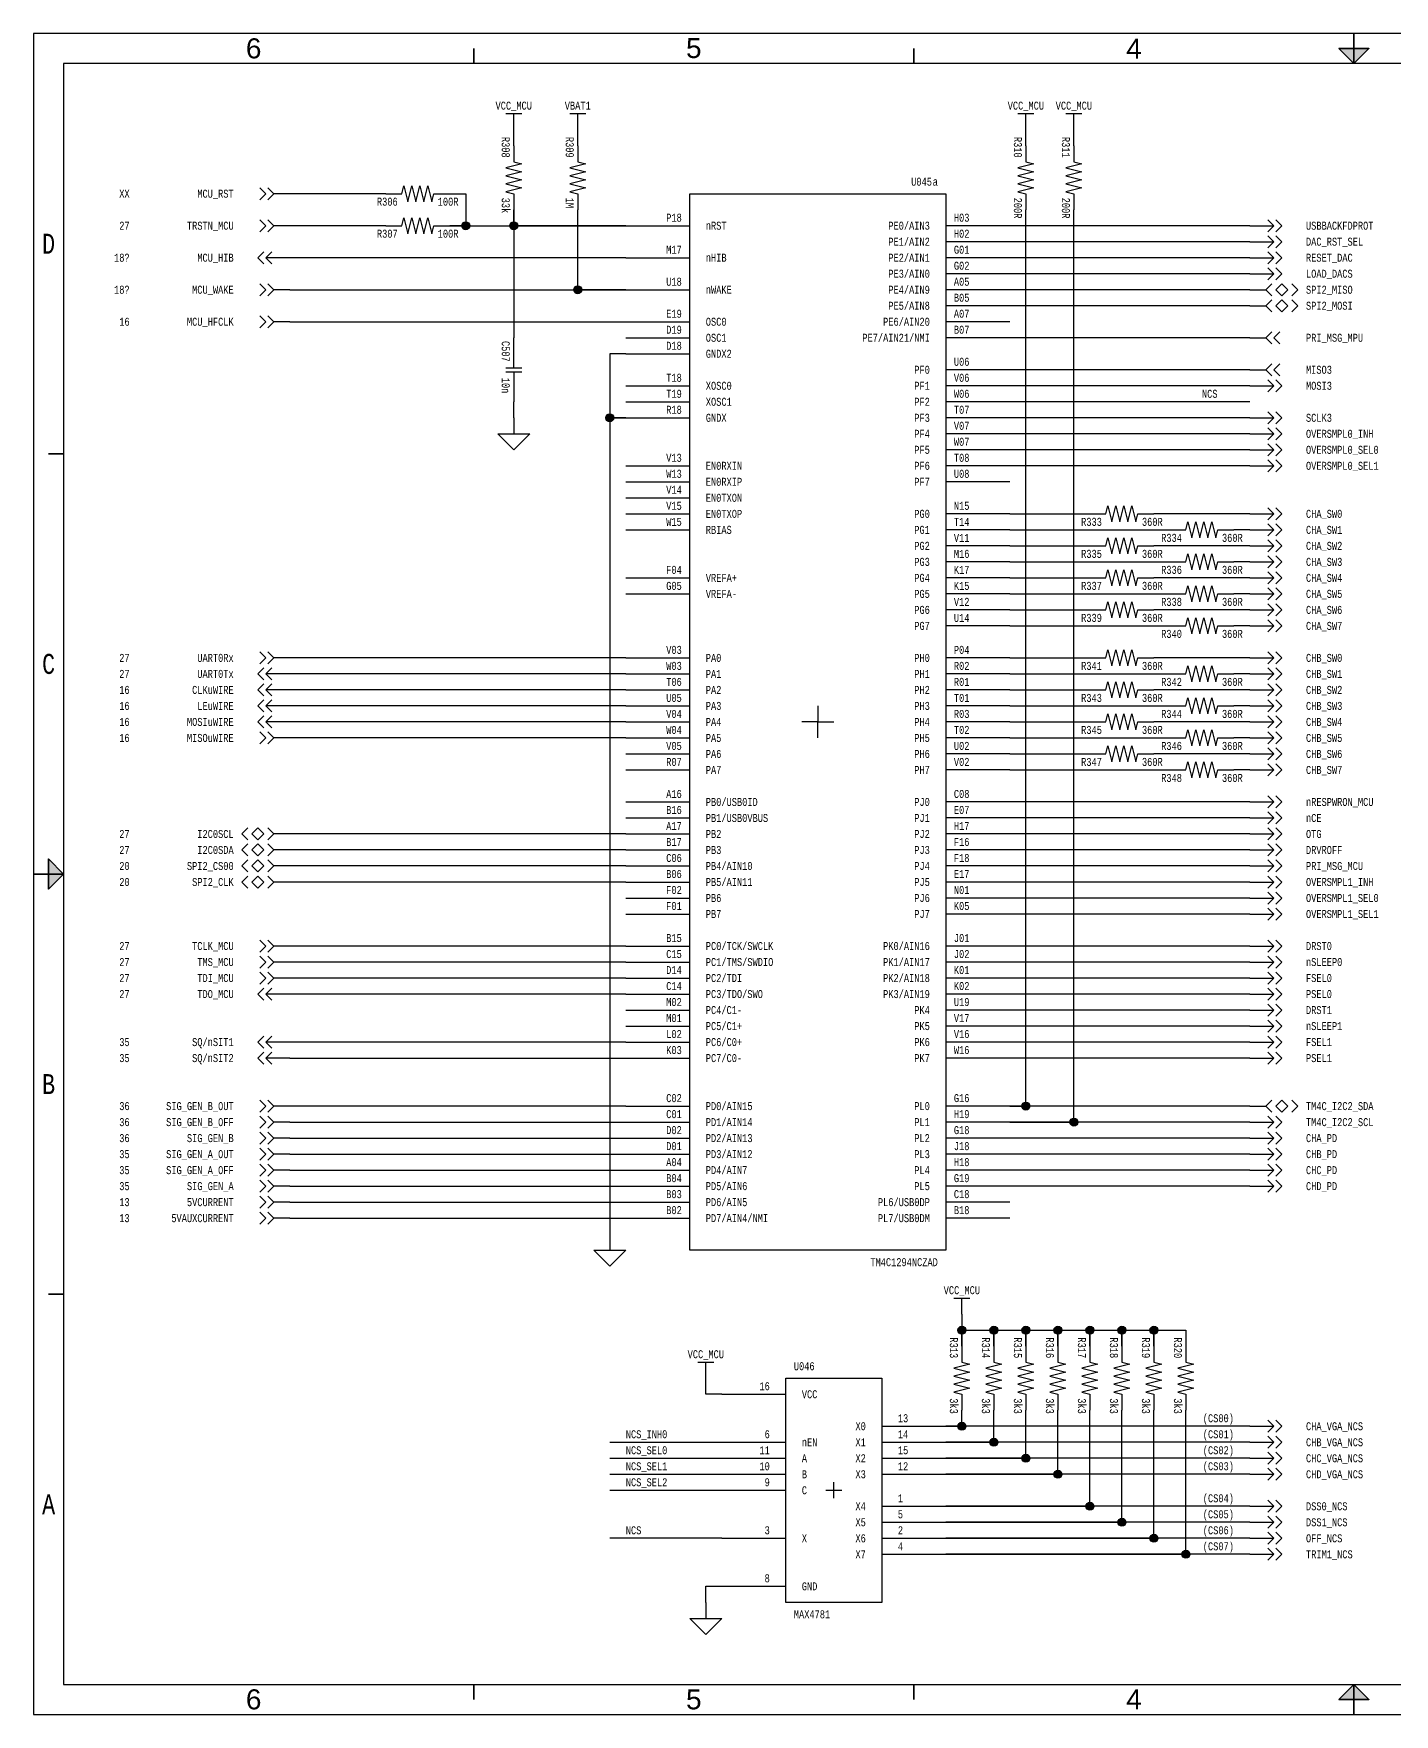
# Paper-space layout '24' of a CAD drawing. Header units: inches. Extents: x 0.2 to 16.8, y 0.2 to 10.8.
# Drawn here: x 0.25 to 8.75, y 0.25 to 10.75 of the extents above; entities that cross this region are included whole.
import ezdxf
from ezdxf.enums import TextEntityAlignment as Align

# ---------------------------------------------------------------- set-up
doc = ezdxf.new("R2010")
doc.units = ezdxf.units.IN
doc.header["$MEASUREMENT"] = 0
for name, color, linetype in [('BORDER', 13, 'Continuous'), ('COMPONENT', 14, 'Continuous'), ('SIGNAL', 84, 'Continuous'), ('TEXT', 252, 'Continuous')]:
    doc.layers.add(name, color=color, linetype=linetype)
doc.styles.add('Monotxt_75', font='monotxt.shx', dxfattribs={"width": 0.75})
doc.styles.get("Standard").update_dxf_attribs({"font": 'arial.ttf'})

# ---------------------------------------------------------------- blocks, each defined once
blk = doc.blocks.new('ANSI B Frame')
at = {"layer": 'BORDER', "lineweight": 35}
h = blk.add_hatch(color=256, dxfattribs=at)
h.dxf.hatch_style = 1
h.paths.add_polyline_path([(8.59375, 10.65625), (8.5, 10.65625), (8.5, 10.5625)])
h.paths.add_polyline_path([(8.5, 10.5625), (8.5, 10.65625), (8.40625, 10.65625)])
h = blk.add_hatch(color=256, dxfattribs=at)
h.dxf.hatch_style = 1
h.paths.add_polyline_path([(0.34375, 5.59375), (0.34375, 5.5), (0.4375, 5.5)])
h.paths.add_polyline_path([(0.4375, 5.5), (0.34375, 5.5), (0.34375, 5.40625)])
h = blk.add_hatch(color=256, dxfattribs=at)
h.dxf.hatch_style = 1
h.paths.add_polyline_path([(8.59375, 0.34375), (8.5, 0.34375), (8.5, 0.4375)])
h.paths.add_polyline_path([(8.5, 0.4375), (8.5, 0.34375), (8.40625, 0.34375)])
at = {"layer": 'BORDER'}
for points in [[(0.25, 0.25), (16.75, 0.25), (16.75, 10.75), (0.25, 10.75)], [(0.4375, 0.4375), (16.5625, 0.4375), (16.5625, 10.5625), (0.4375, 10.5625)]]:
    blk.add_lwpolyline(points, close=True, dxfattribs=at)
at = {"layer": 'BORDER', "lineweight": 35}
for points in [[(8.5, 10.5625), (8.5, 10.75)], [(3, 10.65625), (3, 10.5625)], [(5.75, 10.65625), (5.75, 10.5625)], [(0.34375, 8.125), (0.4375, 8.125)], [(0.4375, 5.5), (0.25, 5.5)], [(0.34375, 2.875), (0.4375, 2.875)], [(3, 0.34375), (3, 0.4375)], [(5.75, 0.34375), (5.75, 0.4375)], [(8.5, 0.4375), (8.5, 0.25)]]:
    blk.add_lwpolyline(points, dxfattribs=at)
for points in [[(8.5, 10.5625), (8.59375, 10.65625), (8.40625, 10.65625)], [(0.4375, 5.5), (0.34375, 5.59375), (0.34375, 5.40625)], [(8.5, 0.4375), (8.59375, 0.34375), (8.40625, 0.34375)]]:
    blk.add_lwpolyline(points, close=True, dxfattribs=at)
at = {"layer": 'BORDER', "style": 'Monotxt_75', "width": 0.75}
for s, p in [('D', (0.34375, 9.4375)), ('C', (0.34375, 6.8125)), ('B', (0.34375, 4.1875)), ('A', (0.34375, 1.5625))]:
    blk.add_text(s, height=0.125, dxfattribs=at).set_placement(p, align=Align.MIDDLE_CENTER)
at = {"layer": 'BORDER', "flags": 8}
for tag, p in [('ZN6', (1.625, 10.65787)), ('ZN5', (4.375, 10.66009)), ('ZN4', (7.125, 10.65625)), ('ZN3', (9.875, 10.65796)), ('ZN2', (12.625, 10.65574)), ('ZN1', (15.375, 10.65574)), ('ZN6', (1.625, 0.34375)), ('ZN5', (4.375, 0.34375)), ('ZN4', (7.125, 0.34375)), ('ZN3', (9.875, 0.34375)), ('ZN2', (12.625, 0.34375)), ('ZN1', (15.375, 0.34375))]:
    blk.add_attdef(tag, text='', height=0.125, dxfattribs=at).set_placement(p, align=Align.MIDDLE_CENTER)
at = {"layer": 'TEXT', "style": 'Monotxt_75', "width": 0.75, "flags": 8}
for tag, height, p in [('DESRP', 0.0625, (13.625, 1)), ('DWG_NO', 0.1875, (13.9625, 0.7125))]:
    blk.add_attdef(tag, text='', height=height, dxfattribs=at).set_placement(p, align=Align.MIDDLE_LEFT)
for tag, height, p in [('SHTSZ', 0.1875, (13.7375, 0.7125)), ('REV', 0.1875, (16.4125, 0.7125)), ('SCALE', 0.0625, (14.15625, 0.5)), ('REVDATE', 0.0625, (15.11875, 0.5)), ('CURRSHT', 0.0625, (16.0625, 0.5)), ('LASTSHT', 0.0625, (16.4375, 0.5))]:
    blk.add_attdef(tag, text='', height=height, dxfattribs=at).set_placement(p, align=Align.MIDDLE_CENTER)
blk = doc.blocks.new('FROM_CONN')
for points in [[(0, 0), (0.05, 0)], [(0.06875, 0.01875), (0.05, 0), (0.06875, -0.01875)], [(0.09375, 0.01875), (0.075, 0), (0.09375, -0.01875)]]:
    blk.add_lwpolyline(points)
blk = doc.blocks.new('TO_CONN')
for points in [[(0, 0), (0.075, 0)], [(0.05625, 0.01875), (0.075, 0), (0.05625, -0.01875)], [(0.08125, 0.01875), (0.1, 0), (0.08125, -0.01875)]]:
    blk.add_lwpolyline(points)
blk = doc.blocks.new('BIDIR_CONN')
for points in [[(0, 0), (0.05, 0)], [(0.06875, 0.01875), (0.05, 0), (0.06875, -0.01875)], [(0.13125, 0.01875), (0.15, 0), (0.13125, -0.01875)]]:
    blk.add_lwpolyline(points)
blk.add_lwpolyline([(0.1, 0.01875), (0.08125, 0), (0.1, -0.01875), (0.11875, 0)], close=True)
blk = doc.blocks.new('SUPPLY_BUS')
for points in [[(0, 0), (0.05, 0)], [(0.05, 0.025), (0.05, -0.025)]]:
    blk.add_lwpolyline(points)
blk = doc.blocks.new('CONNECT')
blk.add_hatch(color=256).paths.add_polyline_path([(0.0125, 0, 1), (-0.0125, 0, 1)])
blk.add_circle((0, 0), 0.0125)
blk = doc.blocks.new('TM4C1294NCZAD_A')
blk.add_lwpolyline([(-0.8, 3.3), (0.8, 3.3), (0.8, -3.3), (-0.8, -3.3)], close=True)
for points in [[(-1.2, 3.1), (-0.8, 3.1)], [(1.2, 3.1), (0.8, 3.1)], [(1.2, 3), (0.8, 3)], [(-1.2, 2.9), (-0.8, 2.9)], [(1.2, 2.9), (0.8, 2.9)], [(1.2, 2.8), (0.8, 2.8)], [(-1.2, 2.7), (-0.8, 2.7)], [(1.2, 2.7), (0.8, 2.7)], [(1.2, 2.6), (0.8, 2.6)], [(-1.2, 2.5), (-0.8, 2.5)], [(1.2, 2.5), (0.8, 2.5)], [(-1.2, 2.4), (-0.8, 2.4)], [(1.2, 2.4), (0.8, 2.4)], [(-1.2, 2.3), (-0.8, 2.3)], [(-1.2, 2.1), (-0.8, 2.1)], [(1.2, 2.2), (0.8, 2.2)], [(1.2, 2.1), (0.8, 2.1)], [(-1.2, 2), (-0.8, 2)], [(1.2, 2), (0.8, 2)], [(-1.2, 1.9), (-0.8, 1.9)], [(1.2, 1.9), (0.8, 1.9)], [(1.2, 1.8), (0.8, 1.8)], [(1.2, 1.7), (0.8, 1.7)], [(-1.2, 1.6), (-0.8, 1.6)], [(1.2, 1.6), (0.8, 1.6)], [(-1.2, 1.5), (-0.8, 1.5)], [(1.2, 1.5), (0.8, 1.5)], [(-1.2, 1.4), (-0.8, 1.4)], [(-1.2, 1.3), (-0.8, 1.3)], [(1.2, 1.3), (0.8, 1.3)], [(-1.2, 1.2), (-0.8, 1.2)], [(1.2, 1.2), (0.8, 1.2)], [(1.2, 1.1), (0.8, 1.1)], [(1.2, 1), (0.8, 1)], [(-1.2, 0.9), (-0.8, 0.9)], [(1.2, 0.9), (0.8, 0.9)], [(-1.2, 0.8), (-0.8, 0.8)], [(1.2, 0.8), (0.8, 0.8)], [(1.2, 0.7), (0.8, 0.7)], [(1.2, 0.6), (0.8, 0.6)], [(-1.2, 0.4), (-0.8, 0.4)], [(1.2, 0.4), (0.8, 0.4)], [(-1.2, 0.3), (-0.8, 0.3)], [(1.2, 0.3), (0.8, 0.3)], [(-1.2, 0.2), (-0.8, 0.2)], [(1.2, 0.2), (0.8, 0.2)], [(-1.2, 0.1), (-0.8, 0.1)], [(-1.2, 0), (-0.8, 0)], [(1.2, 0.1), (0.8, 0.1)], [(1.2, 0), (0.8, 0)], [(-1.2, -0.1), (-0.8, -0.1)], [(1.2, -0.1), (0.8, -0.1)], [(-1.2, -0.2), (-0.8, -0.2)], [(1.2, -0.2), (0.8, -0.2)], [(-1.2, -0.3), (-0.8, -0.3)], [(1.2, -0.3), (0.8, -0.3)], [(-1.2, -0.5), (-0.8, -0.5)], [(1.2, -0.5), (0.8, -0.5)], [(-1.2, -0.6), (-0.8, -0.6)], [(1.2, -0.6), (0.8, -0.6)], [(-1.2, -0.7), (-0.8, -0.7)], [(1.2, -0.7), (0.8, -0.7)], [(-1.2, -0.8), (-0.8, -0.8)], [(1.2, -0.8), (0.8, -0.8)], [(-1.2, -0.9), (-0.8, -0.9)], [(1.2, -0.9), (0.8, -0.9)], [(-1.2, -1), (-0.8, -1)], [(1.2, -1), (0.8, -1)], [(-1.2, -1.1), (-0.8, -1.1)], [(1.2, -1.1), (0.8, -1.1)], [(-1.2, -1.2), (-0.8, -1.2)], [(1.2, -1.2), (0.8, -1.2)], [(-1.2, -1.4), (-0.8, -1.4)], [(1.2, -1.4), (0.8, -1.4)], [(-1.2, -1.5), (-0.8, -1.5)], [(1.2, -1.5), (0.8, -1.5)], [(-1.2, -1.6), (-0.8, -1.6)], [(1.2, -1.6), (0.8, -1.6)], [(-1.2, -1.7), (-0.8, -1.7)], [(1.2, -1.7), (0.8, -1.7)], [(-1.2, -1.8), (-0.8, -1.8)], [(1.2, -1.8), (0.8, -1.8)], [(-1.2, -1.9), (-0.8, -1.9)], [(1.2, -1.9), (0.8, -1.9)], [(-1.2, -2), (-0.8, -2)], [(1.2, -2), (0.8, -2)], [(-1.2, -2.1), (-0.8, -2.1)], [(1.2, -2.1), (0.8, -2.1)], [(-1.2, -2.4), (-0.8, -2.4)], [(1.2, -2.4), (0.8, -2.4)], [(-1.2, -2.5), (-0.8, -2.5)], [(1.2, -2.5), (0.8, -2.5)], [(-1.2, -2.6), (-0.8, -2.6)], [(1.2, -2.6), (0.8, -2.6)], [(-1.2, -2.7), (-0.8, -2.7)], [(1.2, -2.7), (0.8, -2.7)], [(-1.2, -2.8), (-0.8, -2.8)], [(1.2, -2.8), (0.8, -2.8)], [(-1.2, -2.9), (-0.8, -2.9)], [(1.2, -2.9), (0.8, -2.9)], [(-1.2, -3), (-0.8, -3)], [(1.2, -3), (0.8, -3)], [(-1.2, -3.1), (-0.8, -3.1)], [(1.2, -3.1), (0.8, -3.1)]]:
    blk.add_lwpolyline(points)
at = {"color": 7}
for points in [[(0, 0.1), (0, 0), (-0.1, 0)], [(0, -0.1), (0, 0), (0.1, 0)]]:
    blk.add_lwpolyline(points, dxfattribs=at)
at = {"layer": 'TEXT', "style": 'Monotxt_75', "width": 0.75}
for s, p in [('a', (0.75, 3.35)), ('P18', (-0.85, 3.125)), ('M17', (-0.85, 2.925)), ('U18', (-0.85, 2.725)), ('E19', (-0.85, 2.525)), ('D19', (-0.85, 2.425)), ('D18', (-0.85, 2.325)), ('T18', (-0.85, 2.125)), ('T19', (-0.85, 2.025)), ('R18', (-0.85, 1.925)), ('V13', (-0.85, 1.625)), ('W13', (-0.85, 1.525)), ('V14', (-0.85, 1.425)), ('V15', (-0.85, 1.325)), ('W15', (-0.85, 1.225)), ('F04', (-0.85, 0.925)), ('G05', (-0.85, 0.825)), ('V03', (-0.85, 0.425)), ('W03', (-0.85, 0.325)), ('T06', (-0.85, 0.225)), ('U05', (-0.85, 0.125)), ('V04', (-0.85, 0.025)), ('W04', (-0.85, -0.075)), ('V05', (-0.85, -0.175)), ('R07', (-0.85, -0.275)), ('A16', (-0.85, -0.475)), ('B16', (-0.85, -0.575)), ('A17', (-0.85, -0.675)), ('B17', (-0.85, -0.775)), ('C06', (-0.85, -0.875)), ('B06', (-0.85, -0.975)), ('F02', (-0.85, -1.075)), ('F01', (-0.85, -1.175)), ('B15', (-0.85, -1.375)), ('C15', (-0.85, -1.475)), ('D14', (-0.85, -1.575)), ('C14', (-0.85, -1.675)), ('M02', (-0.85, -1.775)), ('M01', (-0.85, -1.875)), ('L02', (-0.85, -1.975)), ('K03', (-0.85, -2.075)), ('C02', (-0.85, -2.375)), ('C01', (-0.85, -2.475)), ('D02', (-0.85, -2.575)), ('D01', (-0.85, -2.675)), ('A04', (-0.85, -2.775)), ('B04', (-0.85, -2.875)), ('B03', (-0.85, -2.975)), ('B02', (-0.85, -3.075))]:
    blk.add_text(s, height=0.05, dxfattribs=at).set_placement(p, align=Align.RIGHT)
for s, p in [('H03', (0.85, 3.125)), ('H02', (0.85, 3.025)), ('G01', (0.85, 2.925)), ('G02', (0.85, 2.825)), ('A05', (0.85, 2.725)), ('B05', (0.85, 2.625)), ('A07', (0.85, 2.525)), ('B07', (0.85, 2.425)), ('U06', (0.85, 2.225)), ('V06', (0.85, 2.125)), ('W06', (0.85, 2.025)), ('T07', (0.85, 1.925)), ('V07', (0.85, 1.825)), ('W07', (0.85, 1.725)), ('T08', (0.85, 1.625)), ('U08', (0.85, 1.525)), ('N15', (0.85, 1.325)), ('T14', (0.85, 1.225)), ('V11', (0.85, 1.125)), ('M16', (0.85, 1.025)), ('K17', (0.85, 0.925)), ('K15', (0.85, 0.825)), ('V12', (0.85, 0.725)), ('U14', (0.85, 0.625)), ('P04', (0.85, 0.425)), ('R02', (0.85, 0.325)), ('R01', (0.85, 0.225)), ('T01', (0.85, 0.125)), ('R03', (0.85, 0.025)), ('T02', (0.85, -0.075)), ('U02', (0.85, -0.175)), ('V02', (0.85, -0.275)), ('C08', (0.85, -0.475)), ('E07', (0.85, -0.575)), ('H17', (0.85, -0.675)), ('F16', (0.85, -0.775)), ('F18', (0.85, -0.875)), ('E17', (0.85, -0.975)), ('N01', (0.85, -1.075)), ('K05', (0.85, -1.175)), ('J01', (0.85, -1.375)), ('J02', (0.85, -1.475)), ('K01', (0.85, -1.575)), ('K02', (0.85, -1.675)), ('U19', (0.85, -1.775)), ('V17', (0.85, -1.875)), ('V16', (0.85, -1.975)), ('W16', (0.85, -2.075)), ('G16', (0.85, -2.375)), ('H19', (0.85, -2.475)), ('G18', (0.85, -2.575)), ('J18', (0.85, -2.675)), ('H18', (0.85, -2.775)), ('G19', (0.85, -2.875)), ('C18', (0.85, -2.975)), ('B18', (0.85, -3.075))]:
    blk.add_text(s, height=0.05, dxfattribs=at).set_placement(p)
for s, p in [('nRST', (-0.7, 3.1)), ('nHIB', (-0.7, 2.9)), ('nWAKE', (-0.7, 2.7)), ('OSC0', (-0.7, 2.5)), ('OSC1', (-0.7, 2.4)), ('GNDX2', (-0.7, 2.3)), ('XOSC0', (-0.7, 2.1)), ('XOSC1', (-0.7, 2)), ('GNDX', (-0.7, 1.9)), ('EN0RXIN', (-0.7, 1.6)), ('EN0RXIP', (-0.7, 1.5)), ('EN0TXON', (-0.7, 1.4)), ('EN0TXOP', (-0.7, 1.3)), ('RBIAS', (-0.7, 1.2)), ('VREFA+', (-0.7, 0.9)), ('VREFA-', (-0.7, 0.8)), ('PA0', (-0.7, 0.4)), ('PA1', (-0.7, 0.3)), ('PA2', (-0.7, 0.2)), ('PA3', (-0.7, 0.1)), ('PA4', (-0.7, 0)), ('PA5', (-0.7, -0.1)), ('PA6', (-0.7, -0.2)), ('PA7', (-0.7, -0.3)), ('PB0/USB0ID', (-0.7, -0.5)), ('PB1/USB0VBUS', (-0.7, -0.6)), ('PB2', (-0.7, -0.7)), ('PB3', (-0.7, -0.8)), ('PB4/AIN10', (-0.7, -0.9)), ('PB5/AIN11', (-0.7, -1)), ('PB6', (-0.7, -1.1)), ('PB7', (-0.7, -1.2)), ('PC0/TCK/SWCLK', (-0.7, -1.4)), ('PC1/TMS/SWDIO', (-0.7, -1.5)), ('PC2/TDI', (-0.7, -1.6)), ('PC3/TDO/SWO', (-0.7, -1.7)), ('PC4/C1-', (-0.7, -1.8)), ('PC5/C1+', (-0.7, -1.9)), ('PC6/C0+', (-0.7, -2)), ('PC7/C0-', (-0.7, -2.1)), ('PD0/AIN15', (-0.7, -2.4)), ('PD1/AIN14', (-0.7, -2.5)), ('PD2/AIN13', (-0.7, -2.6)), ('PD3/AIN12', (-0.7, -2.7)), ('PD4/AIN7', (-0.7, -2.8)), ('PD5/AIN6', (-0.7, -2.9)), ('PD6/AIN5', (-0.7, -3)), ('PD7/AIN4/NMI', (-0.7, -3.1))]:
    blk.add_text(s, height=0.05, dxfattribs=at).set_placement(p, align=Align.MIDDLE_LEFT)
for s, p in [('PE0/AIN3', (0.7, 3.1)), ('PE1/AIN2', (0.7, 3)), ('PE2/AIN1', (0.7, 2.9)), ('PE3/AIN0', (0.7, 2.8)), ('PE4/AIN9', (0.7, 2.7)), ('PE5/AIN8', (0.7, 2.6)), ('PE6/AIN20', (0.7, 2.5)), ('PE7/AIN21/NMI', (0.7, 2.4)), ('PF0', (0.7, 2.2)), ('PF1', (0.7, 2.1)), ('PF2', (0.7, 2)), ('PF3', (0.7, 1.9)), ('PF4', (0.7, 1.8)), ('PF5', (0.7, 1.7)), ('PF6', (0.7, 1.6)), ('PF7', (0.7, 1.5)), ('PG0', (0.7, 1.3)), ('PG1', (0.7, 1.2)), ('PG2', (0.7, 1.1)), ('PG3', (0.7, 1)), ('PG4', (0.7, 0.9)), ('PG5', (0.7, 0.8)), ('PG6', (0.7, 0.7)), ('PG7', (0.7, 0.6)), ('PH0', (0.7, 0.4)), ('PH1', (0.7, 0.3)), ('PH2', (0.7, 0.2)), ('PH3', (0.7, 0.1)), ('PH4', (0.7, 0)), ('PH5', (0.7, -0.1)), ('PH6', (0.7, -0.2)), ('PH7', (0.7, -0.3)), ('PJ0', (0.7, -0.5)), ('PJ1', (0.7, -0.6)), ('PJ2', (0.7, -0.7)), ('PJ3', (0.7, -0.8)), ('PJ4', (0.7, -0.9)), ('PJ5', (0.7, -1)), ('PJ6', (0.7, -1.1)), ('PJ7', (0.7, -1.2)), ('PK0/AIN16', (0.7, -1.4)), ('PK1/AIN17', (0.7, -1.5)), ('PK2/AIN18', (0.7, -1.6)), ('PK3/AIN19', (0.7, -1.7)), ('PK4', (0.7, -1.8)), ('PK5', (0.7, -1.9)), ('PK6', (0.7, -2)), ('PK7', (0.7, -2.1)), ('PL0', (0.7, -2.4)), ('PL1', (0.7, -2.5)), ('PL2', (0.7, -2.6)), ('PL3', (0.7, -2.7)), ('PL4', (0.7, -2.8)), ('PL5', (0.7, -2.9)), ('PL6/USB0DP', (0.7, -3)), ('PL7/USB0DM', (0.7, -3.1))]:
    blk.add_text(s, height=0.05, dxfattribs=at).set_placement(p, align=Align.MIDDLE_RIGHT)
blk.add_text('TM4C1294NCZAD', height=0.05, dxfattribs=at).set_placement((0.75, -3.35), align=Align.TOP_RIGHT)
at = {"layer": 'TEXT', "style": 'Monotxt_75', "width": 0.75, "flags": 8}
blk.add_attdef('REF', text='', height=0.05, dxfattribs=at).set_placement((0.713, 3.35), align=Align.RIGHT)
blk = doc.blocks.new('FLOAT_GND')
blk.add_lwpolyline([(0, 0), (0, -0.05)])
blk.add_lwpolyline([(-0.05, -0.05), (0.05, -0.05), (0, -0.1)], close=True)
blk = doc.blocks.new('RES')
blk.add_lwpolyline([(-0.2, 0), (-0.1, 0), (-0.0875, 0.05), (-0.0625, -0.05), (-0.0375, 0.05), (-0.0125, -0.05), (0.0125, 0.05), (0.0375, -0.05), (0.0625, 0.05), (0.0875, -0.05), (0.1, 0), (0.2, 0)])
at = {"layer": 'TEXT', "style": 'Monotxt_75', "width": 0.75, "flags": 8}
blk.add_attdef('REFID', text='', height=0.05, dxfattribs=at).set_placement((-0.125, -0.025), align=Align.TOP_RIGHT)
blk.add_attdef('VALUE', text='', height=0.05, dxfattribs=at).set_placement((0.125, -0.025), align=Align.TOP_LEFT)
blk = doc.blocks.new('CAP')
for points in [[(0, 0.0125), (0, 0.2)], [(-0.05, 0.0125), (0.05, 0.0125)], [(-0.05, -0.0125), (0.05, -0.0125)], [(0, -0.0125), (0, -0.2)]]:
    blk.add_lwpolyline(points)
at = {"layer": 'TEXT', "style": 'Monotxt_75', "width": 0.75, "flags": 8}
blk.add_attdef('REFID', text='', height=0.05, rotation=270, dxfattribs=at).set_placement((-0.025, 0.05), align=Align.TOP_RIGHT)
blk.add_attdef('VALUE', text='', height=0.05, rotation=270, dxfattribs=at).set_placement((-0.025, -0.05), align=Align.TOP_LEFT)
blk = doc.blocks.new('MAX4781')
blk.add_lwpolyline([(-0.15, 0.35), (0.15, 0.35), (0.15, -0.35), (-0.15, -0.35)], close=True)
for points in [[(-0.35, 0.3), (-0.15, 0.3)], [(0.15, 0.2), (0.35, 0.2)], [(-0.35, 0.15), (-0.15, 0.15)], [(0.15, 0.15), (0.35, 0.15)], [(-0.35, 0.1), (-0.15, 0.1)], [(0.15, 0.1), (0.35, 0.1)], [(-0.35, 0.05), (-0.15, 0.05)], [(-0.35, 0), (-0.15, 0)], [(0.15, 0.05), (0.35, 0.05)], [(0.15, -0.05), (0.35, -0.05)], [(0.15, -0.1), (0.35, -0.1)], [(-0.35, -0.15), (-0.15, -0.15)], [(0.15, -0.15), (0.35, -0.15)], [(0.15, -0.2), (0.35, -0.2)], [(-0.35, -0.3), (-0.15, -0.3)]]:
    blk.add_lwpolyline(points)
at = {"color": 7}
for points in [[(-0.025, 0), (0, 0), (0, 0.025)], [(0, -0.025), (0, 0), (0.025, 0)]]:
    blk.add_lwpolyline(points, dxfattribs=at)
at = {"layer": 'TEXT', "style": 'Monotxt_75', "width": 0.75}
for s, p in [('16', (-0.2, 0.3125)), ('6', (-0.2, 0.1625)), ('11', (-0.2, 0.1125)), ('10', (-0.2, 0.0625)), ('9', (-0.2, 0.0125)), ('3', (-0.2, -0.1375)), ('8', (-0.2, -0.2875))]:
    blk.add_text(s, height=0.025, dxfattribs=at).set_placement(p, align=Align.RIGHT)
for s, p in [('VCC', (-0.1, 0.3)), ('nEN', (-0.1, 0.15)), ('A', (-0.1, 0.1)), ('B', (-0.1, 0.05)), ('C', (-0.1, 0)), ('X', (-0.1, -0.15)), ('GND', (-0.1, -0.3))]:
    blk.add_text(s, height=0.025, dxfattribs=at).set_placement(p, align=Align.MIDDLE_LEFT)
for s, p in [('X0', (0.1, 0.2)), ('X1', (0.1, 0.15)), ('X2', (0.1, 0.1)), ('X3', (0.1, 0.05)), ('X4', (0.1, -0.05)), ('X5', (0.1, -0.1)), ('X6', (0.1, -0.15)), ('X7', (0.1, -0.2))]:
    blk.add_text(s, height=0.025, dxfattribs=at).set_placement(p, align=Align.MIDDLE_RIGHT)
for s, p in [('13', (0.2, 0.2125)), ('14', (0.2, 0.1625)), ('15', (0.2, 0.1125)), ('12', (0.2, 0.0625)), ('1', (0.2, -0.0375)), ('5', (0.2, -0.0875)), ('2', (0.2, -0.1375)), ('4', (0.2, -0.1875))]:
    blk.add_text(s, height=0.025, dxfattribs=at).set_placement(p)
blk.add_text('MAX4781', height=0.025, dxfattribs=at).set_placement((-0.125, -0.375), align=Align.TOP_LEFT)
at = {"layer": 'TEXT', "style": 'Monotxt_75', "width": 0.75, "flags": 8}
blk.add_attdef('REF', (-0.125, 0.375), '', height=0.025, dxfattribs=at)

psp = doc.layouts.new('24')

# ---------------------------------------------------------------- linework, layer by layer
at = {"layer": 'SIGNAL'}
for points in [[(3.25, 10.05), (3.25, 10.15)], [(3.65, 10.05), (3.65, 10.15)], [(6.45, 10.05), (6.45, 10.15)], [(6.75, 10.05), (6.75, 10.15)], [(2.45, 9.75), (1.85, 9.75)], [(2.85, 9.75), (2.95, 9.75), (2.95, 9.55), (2.85, 9.55), (3.95, 9.55), (3.25, 9.55), (3.25, 9.65), (3.25, 8.85)], [(1.85, 9.15), (3.95, 9.15), (3.65, 9.15), (3.65, 9.65)], [(7.85, 4.05), (6.35, 4.05), (6.45, 4.05), (6.45, 9.65)], [(7.85, 3.95), (6.35, 3.95), (6.75, 3.95), (6.75, 9.65)], [(2.45, 9.55), (1.85, 9.55)], [(7.85, 9.55), (6.35, 9.55)], [(3.95, 9.35), (1.85, 9.35)], [(7.85, 9.45), (6.35, 9.45)], [(7.85, 9.35), (6.35, 9.35)], [(7.85, 9.25), (6.35, 9.25)], [(7.85, 9.15), (6.35, 9.15)], [(7.85, 9.05), (6.35, 9.05)], [(1.85, 8.95), (3.95, 8.95)], [(7.85, 8.85), (6.35, 8.85)], [(3.95, 8.75), (3.85, 8.75), (3.85, 8.35), (3.95, 8.35), (3.875, 8.35), (3.85, 8.325), (3.85, 3.25)], [(7.85, 8.65), (6.35, 8.65)], [(7.85, 8.55), (6.35, 8.55)], [(3.25, 8.35), (3.25, 8.45)], [(7.85, 8.45), (6.35, 8.45)], [(7.85, 8.35), (6.35, 8.35)], [(7.85, 8.25), (6.35, 8.25)], [(7.85, 8.15), (6.35, 8.15)], [(7.85, 8.05), (6.35, 8.05)], [(6.35, 7.75), (6.85, 7.75)], [(7.85, 7.75), (7.25, 7.75)], [(6.35, 7.65), (7.35, 7.65)], [(7.85, 7.65), (7.75, 7.65)], [(6.35, 7.55), (6.85, 7.55)], [(7.85, 7.55), (7.25, 7.55)], [(6.35, 7.45), (7.35, 7.45)], [(7.85, 7.45), (7.75, 7.45)], [(6.35, 7.35), (6.85, 7.35)], [(6.35, 7.25), (7.35, 7.25)], [(7.85, 7.35), (7.25, 7.35)], [(7.85, 7.25), (7.75, 7.25)], [(6.35, 7.15), (6.85, 7.15)], [(7.85, 7.15), (7.25, 7.15)], [(6.35, 7.05), (7.35, 7.05)], [(7.85, 7.05), (7.75, 7.05)], [(3.95, 6.85), (1.85, 6.85)], [(6.35, 6.85), (6.85, 6.85)], [(7.85, 6.85), (7.25, 6.85)], [(3.95, 6.75), (1.85, 6.75)], [(6.35, 6.75), (7.35, 6.75)], [(7.85, 6.75), (7.75, 6.75)], [(3.95, 6.65), (1.85, 6.65)], [(6.35, 6.65), (6.85, 6.65)], [(7.85, 6.65), (7.25, 6.65)], [(3.95, 6.55), (1.85, 6.55)], [(6.35, 6.55), (7.35, 6.55)], [(7.85, 6.55), (7.75, 6.55)], [(3.95, 6.45), (1.85, 6.45)], [(6.35, 6.45), (6.85, 6.45)], [(7.85, 6.45), (7.25, 6.45)], [(3.95, 6.35), (1.85, 6.35)], [(6.35, 6.35), (7.35, 6.35)], [(7.85, 6.35), (7.75, 6.35)], [(6.35, 6.25), (6.85, 6.25)], [(7.85, 6.25), (7.25, 6.25)], [(6.35, 6.15), (7.35, 6.15)], [(7.85, 6.15), (7.75, 6.15)], [(7.85, 5.95), (6.35, 5.95)], [(7.85, 5.85), (6.35, 5.85)], [(3.95, 5.75), (1.85, 5.75)], [(7.85, 5.75), (6.35, 5.75)], [(3.95, 5.65), (1.85, 5.65)], [(7.85, 5.65), (6.35, 5.65)], [(3.95, 5.55), (1.85, 5.55)], [(7.85, 5.55), (6.35, 5.55)], [(3.95, 5.45), (1.85, 5.45)], [(7.85, 5.45), (6.35, 5.45)], [(7.85, 5.35), (6.35, 5.35)], [(7.85, 5.25), (6.35, 5.25)], [(3.95, 5.05), (1.85, 5.05)], [(7.85, 5.05), (6.35, 5.05)], [(3.95, 4.95), (1.85, 4.95)], [(7.85, 4.95), (6.35, 4.95)], [(3.95, 4.85), (1.85, 4.85)], [(7.85, 4.85), (6.35, 4.85)], [(3.95, 4.75), (1.85, 4.75)], [(7.85, 4.75), (6.35, 4.75)], [(7.85, 4.65), (6.35, 4.65)], [(7.85, 4.55), (6.35, 4.55)], [(3.95, 4.45), (1.85, 4.45)], [(7.85, 4.45), (6.35, 4.45)], [(1.85, 4.35), (3.95, 4.35)], [(7.85, 4.35), (6.35, 4.35)], [(3.95, 4.05), (1.85, 4.05)], [(1.85, 3.95), (3.95, 3.95)], [(1.85, 3.85), (3.95, 3.85)], [(7.85, 3.85), (6.35, 3.85)], [(1.85, 3.75), (3.95, 3.75)], [(7.85, 3.75), (6.35, 3.75)], [(1.85, 3.65), (3.95, 3.65)], [(7.85, 3.65), (6.35, 3.65)], [(1.85, 3.55), (3.95, 3.55)], [(7.85, 3.55), (6.35, 3.55)], [(1.85, 3.45), (3.95, 3.45)], [(1.85, 3.35), (3.95, 3.35)], [(6.05, 2.75), (6.05, 2.55), (6.05, 2.65), (6.25, 2.65), (6.25, 2.55), (6.25, 2.625), (6.275, 2.65), (6.45, 2.65), (6.45, 2.55), (6.45, 2.625), (6.475, 2.65), (6.65, 2.65), (6.65, 2.55), (6.65, 2.625), (6.675, 2.65), (6.85, 2.65), (6.85, 2.55), (6.85, 2.625), (6.875, 2.65), (7.05, 2.65), (7.05, 2.55), (7.05, 2.625), (7.075, 2.65), (7.25, 2.65), (7.25, 2.55), (7.25, 2.625), (7.275, 2.65), (7.45, 2.65), (7.45, 2.55)], [(4.55, 2.25), (4.45, 2.25), (4.45, 2.35)], [(7.85, 2.05), (5.95, 2.05), (6.05, 2.05), (6.05, 2.15)], [(7.85, 1.95), (5.95, 1.95), (6.25, 1.95), (6.25, 2.15)], [(7.85, 1.85), (5.95, 1.85), (6.45, 1.85), (6.45, 2.15)], [(7.85, 1.75), (5.95, 1.75), (6.65, 1.75), (6.65, 2.15)], [(7.85, 1.55), (5.95, 1.55), (6.85, 1.55), (6.85, 2.15)], [(7.85, 1.45), (5.95, 1.45), (7.05, 1.45), (7.05, 2.15)], [(7.85, 1.35), (5.95, 1.35), (7.25, 1.35), (7.25, 2.15)], [(7.85, 1.25), (5.95, 1.25), (7.45, 1.25), (7.45, 2.15)], [(3.85, 1.95), (4.55, 1.95)], [(3.85, 1.85), (4.55, 1.85)], [(3.85, 1.75), (4.55, 1.75)], [(3.85, 1.65), (4.55, 1.65)], [(4.55, 1.35), (3.85, 1.35)], [(4.45, 0.95), (4.45, 1.05), (4.55, 1.05)]]:
    psp.add_lwpolyline(points, dxfattribs=at)

# ---------------------------------------------------------------- block references
ref = psp.add_blockref('ANSI B Frame', (0, 0))
ref.add_attrib('ZN4', '4', dxfattribs={"layer": 'BORDER', "height": 0.125}).set_placement((7.125, 0.344), align=Align.MIDDLE_CENTER)
ref.add_attrib('ZN4', '4', dxfattribs={"layer": 'BORDER', "height": 0.125}).set_placement((7.125, 10.656), align=Align.MIDDLE_CENTER)
ref.add_attrib('ZN5', '5', dxfattribs={"layer": 'BORDER', "height": 0.125}).set_placement((4.375, 0.344), align=Align.MIDDLE_CENTER)
ref.add_attrib('ZN5', '5', dxfattribs={"layer": 'BORDER', "height": 0.125}).set_placement((4.375, 10.66), align=Align.MIDDLE_CENTER)
ref.add_attrib('ZN6', '6', dxfattribs={"layer": 'BORDER', "height": 0.125}).set_placement((1.625, 0.344), align=Align.MIDDLE_CENTER)
ref.add_attrib('ZN6', '6', dxfattribs={"layer": 'BORDER', "height": 0.125}).set_placement((1.625, 10.658), align=Align.MIDDLE_CENTER)
at = {"layer": 'COMPONENT', "xscale": 2, "yscale": 2, "zscale": 2}
for name, p, rotation in [('SUPPLY_BUS', (3.25, 10.15), 90), ('SUPPLY_BUS', (3.65, 10.15), 90), ('SUPPLY_BUS', (6.45, 10.15), 90), ('SUPPLY_BUS', (6.75, 10.15), 90), ('FROM_CONN', (1.85, 9.75), 180), ('FROM_CONN', (1.85, 9.55), 180), ('TO_CONN', (1.85, 9.35), 180), ('FROM_CONN', (1.85, 9.15), 180), ('FROM_CONN', (1.85, 8.95), 180), ('FROM_CONN', (1.85, 6.85), 180), ('TO_CONN', (1.85, 6.75), 180), ('TO_CONN', (1.85, 6.65), 180), ('TO_CONN', (1.85, 6.55), 180), ('TO_CONN', (1.85, 6.45), 180), ('FROM_CONN', (1.85, 6.35), 180), ('FROM_CONN', (1.85, 5.05), 180), ('FROM_CONN', (1.85, 4.95), 180), ('FROM_CONN', (1.85, 4.85), 180), ('TO_CONN', (1.85, 4.75), 180), ('TO_CONN', (1.85, 4.45), 180), ('TO_CONN', (1.85, 4.35), 180), ('FROM_CONN', (1.85, 4.05), 180), ('FROM_CONN', (1.85, 3.95), 180), ('FROM_CONN', (1.85, 3.85), 180), ('FROM_CONN', (1.85, 3.75), 180), ('FROM_CONN', (1.85, 3.65), 180), ('FROM_CONN', (1.85, 3.55), 180), ('FROM_CONN', (1.85, 3.45), 180), ('FROM_CONN', (1.85, 3.35), 180), ('SUPPLY_BUS', (6.05, 2.75), 90), ('SUPPLY_BUS', (4.45, 2.35), 90)]:
    psp.add_blockref(name, p, dxfattribs=dict(at, rotation=rotation))
at = {"layer": 'COMPONENT', "rotation": 270}
for p, values in [((3.25, 9.85), {'REFID': 'R308', 'VALUE': '33k'}), ((3.65, 9.85), {'REFID': 'R309', 'VALUE': '1M'}), ((6.45, 9.85), {'REFID': 'R310', 'VALUE': '200R'}), ((6.75, 9.85), {'REFID': 'R311', 'VALUE': '200R'}), ((6.05, 2.35), {'REFID': 'R313', 'VALUE': '3k3'}), ((6.25, 2.35), {'REFID': 'R314', 'VALUE': '3k3'}), ((6.45, 2.35), {'REFID': 'R315', 'VALUE': '3k3'}), ((6.65, 2.35), {'REFID': 'R316', 'VALUE': '3k3'}), ((6.85, 2.35), {'REFID': 'R317', 'VALUE': '3k3'}), ((7.05, 2.35), {'REFID': 'R318', 'VALUE': '3k3'}), ((7.25, 2.35), {'REFID': 'R319', 'VALUE': '3k3'}), ((7.45, 2.35), {'REFID': 'R320', 'VALUE': '3k3'})]:
    psp.add_blockref('RES', p, dxfattribs=at).add_auto_attribs(values)
at = {"layer": 'COMPONENT'}
for name, p, values in [('RES', (2.65, 9.75), {'REFID': 'R306', 'VALUE': '100R'}), ('TM4C1294NCZAD_A', (5.15, 6.45), {'REF': 'U045'}), ('RES', (2.65, 9.55), {'REFID': 'R307', 'VALUE': '100R'}), ('RES', (7.05, 7.75), {'REFID': 'R333', 'VALUE': '360R'}), ('RES', (7.55, 7.65), {'REFID': 'R334', 'VALUE': '360R'}), ('RES', (7.05, 7.55), {'REFID': 'R335', 'VALUE': '360R'}), ('RES', (7.55, 7.45), {'REFID': 'R336', 'VALUE': '360R'}), ('RES', (7.05, 7.35), {'REFID': 'R337', 'VALUE': '360R'}), ('RES', (7.55, 7.25), {'REFID': 'R338', 'VALUE': '360R'}), ('RES', (7.05, 7.15), {'REFID': 'R339', 'VALUE': '360R'}), ('RES', (7.55, 7.05), {'REFID': 'R340', 'VALUE': '360R'}), ('RES', (7.05, 6.85), {'REFID': 'R341', 'VALUE': '360R'}), ('RES', (7.55, 6.75), {'REFID': 'R342', 'VALUE': '360R'}), ('RES', (7.05, 6.65), {'REFID': 'R343', 'VALUE': '360R'}), ('RES', (7.55, 6.55), {'REFID': 'R344', 'VALUE': '360R'}), ('RES', (7.05, 6.45), {'REFID': 'R345', 'VALUE': '360R'}), ('RES', (7.55, 6.35), {'REFID': 'R346', 'VALUE': '360R'}), ('RES', (7.05, 6.25), {'REFID': 'R347', 'VALUE': '360R'}), ('RES', (7.55, 6.15), {'REFID': 'R348', 'VALUE': '360R'})]:
    psp.add_blockref(name, p, dxfattribs=at).add_auto_attribs(values)
at = {"layer": 'COMPONENT', "yscale": 2, "zscale": 2}
for name, p, xscale in [('TO_CONN', (7.85, 9.55), 2), ('TO_CONN', (7.85, 9.45), 2), ('TO_CONN', (7.85, 9.35), 2), ('TO_CONN', (7.85, 9.25), 2), ('BIDIR_CONN', (7.85, 9.15), 2), ('BIDIR_CONN', (7.85, 9.05), 2), ('FROM_CONN', (7.85, 8.85), 2), ('FROM_CONN', (7.85, 8.65), 2), ('TO_CONN', (7.85, 8.55), 2), ('TO_CONN', (7.85, 8.55), 2), ('FLOAT_GND', (3.25, 8.35), 2), ('TO_CONN', (7.85, 8.35), 2), ('TO_CONN', (7.85, 8.35), 2), ('TO_CONN', (7.85, 8.25), 2), ('TO_CONN', (7.85, 8.15), 2), ('TO_CONN', (7.85, 8.05), 2), ('TO_CONN', (7.85, 7.75), 2), ('TO_CONN', (7.85, 7.65), 2), ('TO_CONN', (7.85, 7.55), 2), ('TO_CONN', (7.85, 7.45), 2), ('TO_CONN', (7.85, 7.35), 2), ('TO_CONN', (7.85, 7.25), 2), ('TO_CONN', (7.85, 7.15), 2), ('TO_CONN', (7.85, 7.05), 2), ('TO_CONN', (7.85, 6.85), 2), ('TO_CONN', (7.85, 6.75), 2), ('TO_CONN', (7.85, 6.65), 2), ('TO_CONN', (7.85, 6.55), 2), ('TO_CONN', (7.85, 6.45), 2), ('TO_CONN', (7.85, 6.35), 2), ('TO_CONN', (7.85, 6.25), 2), ('TO_CONN', (7.85, 6.15), 2), ('TO_CONN', (7.85, 5.95), 2), ('TO_CONN', (7.85, 5.85), 2), ('BIDIR_CONN', (1.85, 5.75), -2), ('TO_CONN', (7.85, 5.75), 2), ('BIDIR_CONN', (1.85, 5.65), -2), ('TO_CONN', (7.85, 5.65), 2), ('BIDIR_CONN', (1.85, 5.55), -2), ('TO_CONN', (7.85, 5.55), 2), ('BIDIR_CONN', (1.85, 5.45), -2), ('TO_CONN', (7.85, 5.45), 2), ('TO_CONN', (7.85, 5.35), 2), ('TO_CONN', (7.85, 5.25), 2), ('TO_CONN', (7.85, 5.05), 2), ('TO_CONN', (7.85, 4.95), 2), ('TO_CONN', (7.85, 4.85), 2), ('TO_CONN', (7.85, 4.75), 2), ('TO_CONN', (7.85, 4.65), 2), ('TO_CONN', (7.85, 4.55), 2), ('TO_CONN', (7.85, 4.45), 2), ('TO_CONN', (7.85, 4.35), 2), ('BIDIR_CONN', (7.85, 4.05), 2), ('TO_CONN', (7.85, 3.95), 2), ('TO_CONN', (7.85, 3.85), 2), ('TO_CONN', (7.85, 3.75), 2), ('TO_CONN', (7.85, 3.65), 2), ('TO_CONN', (7.85, 3.55), 2), ('FLOAT_GND', (3.85, 3.25), 2), ('TO_CONN', (7.85, 2.05), 2), ('TO_CONN', (7.85, 1.95), 2), ('TO_CONN', (7.85, 1.85), 2), ('TO_CONN', (7.85, 1.75), 2), ('TO_CONN', (7.85, 1.55), 2), ('TO_CONN', (7.85, 1.45), 2), ('TO_CONN', (7.85, 1.35), 2), ('TO_CONN', (7.85, 1.25), 2), ('FLOAT_GND', (4.45, 0.95), 2)]:
    psp.add_blockref(name, p, dxfattribs=dict(at, xscale=xscale))
at = {"layer": 'COMPONENT'}
ref = psp.add_blockref('CAP', (3.25, 8.65), dxfattribs=at)
ref.add_attrib('REFID', 'C507', dxfattribs={"layer": 'TEXT', "height": 0.05, "rotation": 270, "style": 'Monotxt_75', "width": 0.75}).set_placement((3.225, 8.7), align=Align.TOP_RIGHT)
ref.add_attrib('VALUE', '10n', dxfattribs={"layer": 'TEXT', "height": 0.05, "rotation": 270, "style": 'Monotxt_75', "width": 0.75}).set_placement((3.225, 8.6), align=Align.TOP_LEFT)
at = {"layer": 'COMPONENT', "xscale": 2, "yscale": 2, "zscale": 2}
psp.add_blockref('MAX4781', (5.25, 1.65), dxfattribs=at).add_auto_attribs({'REF': 'U046'})
at = {"layer": 'SIGNAL', "xscale": 2, "yscale": 2, "zscale": 2}
for p in [(2.95, 9.55), (3.25, 9.55), (3.65, 9.15), (3.85, 8.35), (6.45, 4.05), (6.75, 3.95), (6.05, 2.65), (6.25, 2.65), (6.45, 2.65), (6.65, 2.65), (6.85, 2.65), (7.05, 2.65), (7.25, 2.65), (6.05, 2.05), (6.25, 1.95), (6.45, 1.85), (6.65, 1.75), (6.85, 1.55), (7.05, 1.45), (7.25, 1.35), (7.45, 1.25)]:
    psp.add_blockref('CONNECT', p, dxfattribs=at)

# ---------------------------------------------------------------- texts
at = {"layer": 'TEXT', "style": 'Monotxt_75', "width": 0.75}
for s, p in [('VCC_MCU', (3.25, 10.275)), ('VBAT1', (3.65, 10.275)), ('VCC_MCU', (6.45, 10.275)), ('VCC_MCU', (6.75, 10.275)), ('VCC_MCU', (6.05, 2.875)), ('VCC_MCU', (4.45, 2.475))]:
    psp.add_text(s, height=0.05, dxfattribs=at).set_placement(p, align=Align.CENTER)
for s, p in [('XX', (0.85, 9.75)), ('MCU_RST', (1.5, 9.75)), ('27', (0.85, 9.55)), ('TRSTN_MCU', (1.5, 9.55)), ('18?', (0.85, 9.35)), ('MCU_HIB', (1.5, 9.35)), ('18?', (0.85, 9.15)), ('MCU_WAKE', (1.5, 9.15)), ('16', (0.85, 8.95)), ('MCU_HFCLK', (1.5, 8.95)), ('27', (0.85, 6.85)), ('UART0Rx', (1.5, 6.85)), ('27', (0.85, 6.75)), ('UART0Tx', (1.5, 6.75)), ('16', (0.85, 6.65)), ('CLKuWIRE', (1.5, 6.65)), ('16', (0.85, 6.55)), ('LEuWIRE', (1.5, 6.55)), ('16', (0.85, 6.45)), ('MOSIuWIRE', (1.5, 6.45)), ('16', (0.85, 6.35)), ('MISOuWIRE', (1.5, 6.35)), ('27', (0.85, 5.75)), ('I2C0SCL', (1.5, 5.75)), ('27', (0.85, 5.65)), ('I2C0SDA', (1.5, 5.65)), ('20', (0.85, 5.55)), ('SPI2_CS00', (1.5, 5.55)), ('20', (0.85, 5.45)), ('SPI2_CLK', (1.5, 5.45)), ('27', (0.85, 5.05)), ('TCLK_MCU', (1.5, 5.05)), ('27', (0.85, 4.95)), ('TMS_MCU', (1.5, 4.95)), ('27', (0.85, 4.85)), ('TDI_MCU', (1.5, 4.85)), ('27', (0.85, 4.75)), ('TDO_MCU', (1.5, 4.75)), ('35', (0.85, 4.45)), ('SQ/nSIT1', (1.5, 4.45)), ('35', (0.85, 4.35)), ('SQ/nSIT2', (1.5, 4.35)), ('36', (0.85, 4.05)), ('SIG_GEN_B_OUT', (1.5, 4.05)), ('36', (0.85, 3.95)), ('SIG_GEN_B_OFF', (1.5, 3.95)), ('36', (0.85, 3.85)), ('SIG_GEN_B', (1.5, 3.85)), ('35', (0.85, 3.75)), ('35', (0.85, 3.65)), ('SIG_GEN_A_OUT', (1.5, 3.75)), ('SIG_GEN_A_OFF', (1.5, 3.65)), ('35', (0.85, 3.55)), ('SIG_GEN_A', (1.5, 3.55)), ('13', (0.85, 3.45)), ('5VCURRENT', (1.5, 3.45)), ('13', (0.85, 3.35)), ('5VAUXCURRENT', (1.5, 3.35)), ('(CS00)', (7.75, 2.1)), ('(CS01)', (7.75, 2)), ('(CS02)', (7.75, 1.9)), ('(CS03)', (7.75, 1.8)), ('(CS04)', (7.75, 1.6)), ('(CS05)', (7.75, 1.5)), ('(CS06)', (7.75, 1.4)), ('(CS07)', (7.75, 1.3))]:
    psp.add_text(s, height=0.05, dxfattribs=at).set_placement(p, align=Align.MIDDLE_RIGHT)
for s, p in [('USBBACKFDPROT', (8.2, 9.55)), ('DAC_RST_SEL', (8.2, 9.45)), ('RESET_DAC', (8.2, 9.35)), ('LOAD_DACS', (8.2, 9.25)), ('SPI2_MISO', (8.2, 9.15)), ('SPI2_MOSI', (8.2, 9.05)), ('PRI_MSG_MPU', (8.2, 8.85)), ('MISO3', (8.2, 8.65)), ('NCS', (7.55, 8.5)), ('MOSI3', (8.2, 8.55)), ('SCLK3', (8.2, 8.35)), ('OVERSMPL0_INH', (8.2, 8.25)), ('OVERSMPL0_SEL0', (8.2, 8.15)), ('OVERSMPL0_SEL1', (8.2, 8.05)), ('CHA_SW0', (8.2, 7.75)), ('CHA_SW1', (8.2, 7.65)), ('CHA_SW2', (8.2, 7.55)), ('CHA_SW3', (8.2, 7.45)), ('CHA_SW4', (8.2, 7.35)), ('CHA_SW5', (8.2, 7.25)), ('CHA_SW6', (8.2, 7.15)), ('CHA_SW7', (8.2, 7.05)), ('CHB_SW0', (8.2, 6.85)), ('CHB_SW1', (8.2, 6.75)), ('CHB_SW2', (8.2, 6.65)), ('CHB_SW3', (8.2, 6.55)), ('CHB_SW4', (8.2, 6.45)), ('CHB_SW5', (8.2, 6.35)), ('CHB_SW6', (8.2, 6.25)), ('CHB_SW7', (8.2, 6.15)), ('nRESPWRON_MCU', (8.2, 5.95)), ('OTG', (8.2, 5.75)), ('nCE', (8.2, 5.85)), ('DRVROFF', (8.2, 5.65)), ('PRI_MSG_MCU', (8.2, 5.55)), ('OVERSMPL1_INH', (8.2, 5.45)), ('OVERSMPL1_SEL0', (8.2, 5.35)), ('OVERSMPL1_SEL1', (8.2, 5.25)), ('DRST0', (8.2, 5.05)), ('nSLEEP0', (8.2, 4.95)), ('FSEL0', (8.2, 4.85)), ('PSEL0', (8.2, 4.75)), ('DRST1', (8.2, 4.65)), ('nSLEEP1', (8.2, 4.55)), ('FSEL1', (8.2, 4.45)), ('PSEL1', (8.2, 4.35)), ('TM4C_I2C2_SDA', (8.2, 4.05)), ('TM4C_I2C2_SCL', (8.2, 3.95)), ('CHA_PD', (8.2, 3.85)), ('CHB_PD', (8.2, 3.75)), ('CHC_PD', (8.2, 3.65)), ('CHD_PD', (8.2, 3.55)), ('NCS_INH0', (3.95, 2)), ('CHA_VGA_NCS', (8.2, 2.05)), ('NCS_SEL0', (3.95, 1.9)), ('CHB_VGA_NCS', (8.2, 1.95)), ('NCS_SEL1', (3.95, 1.8)), ('CHC_VGA_NCS', (8.2, 1.85)), ('NCS_SEL2', (3.95, 1.7)), ('CHD_VGA_NCS', (8.2, 1.75)), ('DSS0_NCS', (8.2, 1.55)), ('DSS1_NCS', (8.2, 1.45)), ('NCS', (3.95, 1.4)), ('OFF_NCS', (8.2, 1.35)), ('TRIM1_NCS', (8.2, 1.25))]:
    psp.add_text(s, height=0.05, dxfattribs=at).set_placement(p, align=Align.MIDDLE_LEFT)

doc.saveas('drawing.dxf')
